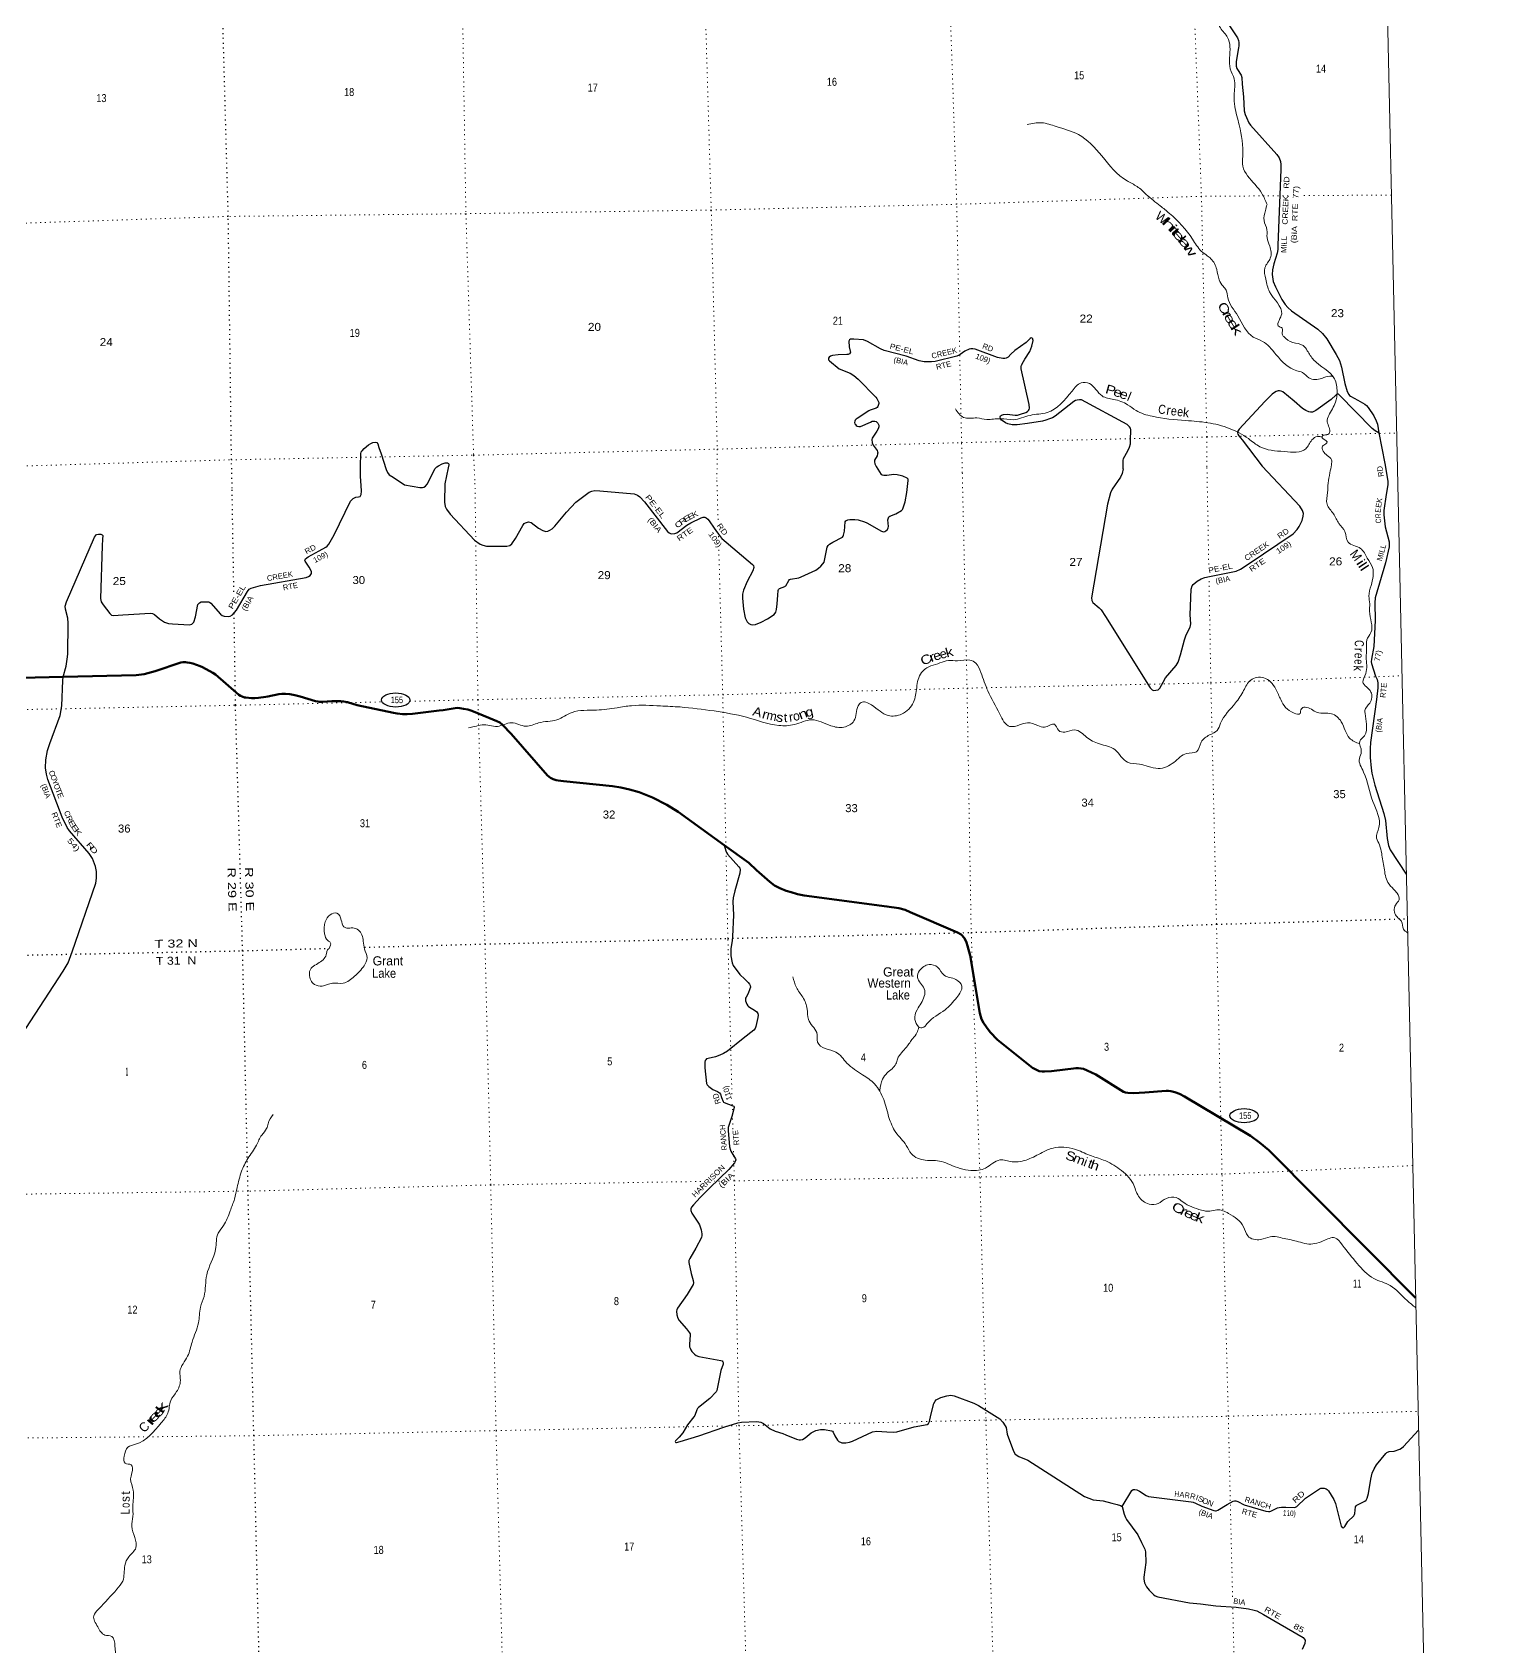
# Model space of a CAD drawing. Header units: feet. Extents: x 244583 to 493183, y 184934 to 372822.
# Drawn here: x 461307 to 493183, y 254993 to 290304 of the extents above; entities that cross this region are included whole.
import ezdxf
from ezdxf.enums import TextEntityAlignment as Align

# ---------------------------------------------------------------- set-up
doc = ezdxf.new("R2010")
doc.units = ezdxf.units.FT
doc.header["$LTSCALE"] = 70
doc.linetypes.add('DOTTED', pattern=[1.5, 0.3, -1.2])
for name, color, linetype, lineweight in [('17', 7, 'Continuous', 25), ('23', 7, 'Continuous', 70), ('29', 7, 'Continuous', 25), ('30', 7, 'Continuous', 25), ('39', 7, 'Continuous', 13), ('4', 7, 'Continuous', 13), ('6', 7, 'DOTTED', 25), ('7', 7, 'DOTTED', 13)]:
    doc.layers.add(name, color=color, linetype=linetype, lineweight=lineweight)
doc.layers.add('41', color=7, linetype='Continuous')

msp = doc.modelspace()

# ---------------------------------------------------------------- linework, layer by layer
at = {"layer": '17'}
for centre in [(469255.47, 275699.46), (487810.27, 266607.23)]:
    msp.add_ellipse(centre, major_axis=(309.24, -1), ratio=0.500121, dxfattribs=at)
at = {"layer": '23'}
for points in [[(461985.36, 276206.39), (463579.49, 276244.3), (463752.76, 276262.28), (463993.52, 276332.24), (464555.61, 276518.89), (464602.08, 276527.43), (464658.03, 276526.48), (464691.23, 276523.63), (464752.76, 276514.67), (464816.42, 276497.06), (464976.57, 276440.88), (465030.76, 276415.45), (465258.63, 276291.64), (465315.28, 276254.12), (465826.8, 275813.53), (465864.42, 275790.07), (465896.66, 275772.98), (465947.88, 275757.8), (465975.56, 275754.23), (466099.62, 275740.72), (466171.76, 275740.4), (466251.37, 275744.51), (466413.47, 275767.98), (466460.02, 275776.78), (466696.18, 275827.08), (466769.38, 275836.45), (466842.23, 275836.57), (466943.33, 275824.15), (467050.88, 275806.2), (467162.46, 275778.53), (467504.03, 275677.06), (467551.64, 275665.75), (467583.89, 275661.95), (467657.84, 275662.29), (467859.59, 275670.81), (468053.32, 275677.12), (468115.95, 275670.49), (468203.33, 275652.18), (468414.8, 275588.21), (469206.28, 275415.94), (469285.35, 275401.93), (469410.06, 275388.15), (469507.28, 275386.75), (469622.77, 275394.89), (470206.96, 275469.42)], [(460548.46, 276309.4), (460587.46, 276279.73), (460623.5, 276256.95), (460667.12, 276237.97), (460703.16, 276224.69), (460777.14, 276205.71), (460872.64, 276188.31), (460932.68, 276184.83), (461064.58, 276184.49), (461985.36, 276206.39)], [(470206.96, 275469.42), (470293.32, 275480.44), (470558.89, 275524.7), (470606.48, 275526.24), (470655.8, 275524.35), (470738.99, 275508.5), (470830.3, 275490.18), (470901.47, 275467.67), (470991.53, 275435.14), (471468.59, 275238.7), (471531.18, 275204.54), (471589.99, 275155.19), (471777.22, 274962.05), (472575.29, 274050.83), (472640.83, 273999.32), (472701.53, 273970.85), (472767.92, 273949.97), (472807.75, 273942.38), (472927.5, 273925.36), (473994.33, 273811.7), (474182.95, 273782.95), (474368.84, 273744.99), (474577.49, 273680.45), (474873.39, 273566.58), (475182.77, 273409.95), (475436.7, 273254.03), (476442.93, 272527.74)], [(476442.93, 272527.74), (476978.45, 272141.2), (477147.71, 271979.37), (477438.32, 271719.25), (477542.24, 271643.91), (477657.54, 271580.73), (477796.41, 271526.24), (477901.85, 271493.26), (478043, 271450.32), (478192.27, 271420.95), (479998.93, 271186.38), (480260.4, 271144.74), (480396.98, 271106.78), (480506.6, 271062.34), (481542.56, 270616.81), (481622.33, 270567.75), (481694.93, 270486.91), (481739.93, 270393.13), (481763.3, 270320.82), (481822.59, 270110.09), (482030.8, 268848.55), (482068.09, 268721.01), (482109.82, 268637.5), (482174.31, 268546.4), (482258.18, 268437.6), (482419.54, 268267.51), (483182.56, 267656.4), (483239.38, 267623.03), (483328.53, 267585.07), (483396.82, 267571.78), (483445.19, 267570.83), (483598.31, 267578.78), (484135.92, 267649.27), (484186.85, 267650.55), (484241.86, 267642.96), (484298.77, 267629.67), (484379.41, 267598.13), (484565.28, 267505.32), (485171.49, 267131.04), (485217.78, 267112.47), (485269, 267104.87), (485390.31, 267099.54), (485642.43, 267113.21), (486104.02, 267151.72), (486155.77, 267153.27), (486206.98, 267147.58), (486294.44, 267125.65), (486400.46, 267086.84), (486510.68, 267029.48), (487949.89, 266164.79), (488151.03, 266021.83), (488348.67, 265854.56), (491562.56, 262622.46)]]:
    msp.add_lwpolyline(points, dxfattribs=at)
at = {"layer": '29'}
for points in [[(487449.66, 290513.62), (487663.24, 290185.18), (487685.27, 290125.92), (487692.39, 290079.55), (487694.78, 290007.03), (487690.99, 289962.55), (487638.15, 289663.38), (487640.13, 289563.57), (487652.01, 289513.63), (487664.68, 289489.01), (487744.21, 289368.35), (487763.69, 289313.89), (487767.28, 289171.76), (487796.45, 288892.83), (487816.22, 288587.5), (487834.98, 288505.45), (487862.16, 288441.81), (487918.15, 288327.12), (487952.91, 288275.16), (488530.62, 287634.29), (488578.76, 287561.47), (488605.08, 287475.26), (488614.4, 287411.67), (488615.42, 287304.49), (488549.28, 285650.55)], [(488549.28, 285650.55), (488545.49, 285555.77), (488536.82, 285471.38), (488460.08, 285242), (488431.43, 285108.74), (488427.84, 285003.73), (488445.69, 284856.69), (488494.87, 284739.87), (488635.79, 284457.22), (488712.03, 284349.15), (488764.11, 284286.02), (488848.34, 284211.86), (489421.99, 283812.34), (489529.27, 283717.72), (489622.62, 283598.25), (489828.46, 283257.54), (489895.22, 283128.02), (489938.14, 282978.7), (490013.59, 282620.5), (490068.18, 282450.89), (490101.96, 282382.58), (490118.59, 282361.18), (490137.35, 282342.03), (490296.42, 282259.66), (490453.64, 282170.95), (490489.29, 282142.42), (490523.85, 282100.6), (490645.33, 281912.62), (490703.15, 281809.52), (490726.32, 281733.64), (490761.31, 281543.4), (490890.98, 280870.72)], [(483015.94, 283154.89), (483122.24, 283321.85), (483149.03, 283377.75), (483170.41, 283440.76), (483194.71, 283561.18), (483191.8, 283587), (483187.05, 283598.88), (483172.79, 283613.15), (483155.02, 283618.49), (483134.77, 283608.4), (483042.75, 283520.99), (482793.66, 283341.44), (482711.01, 283266.84), (482652.39, 283199.41), (482608.69, 283173.62), (482576.35, 283167.31), (482533.58, 283166.12), (482415.03, 283190.7), (481932.39, 283373), (481876.83, 283381.88), (481837.33, 283382.51), (481794.56, 283373), (481701.03, 283329), (481599.71, 283256.49), (481575.95, 283239.84), (481524.65, 283219.76), (481054.49, 283106.88), (480972.38, 283095.99), (480886.83, 283093.61), (480810.79, 283098.37), (480703.88, 283121.87), (480417.53, 283223.04), (479936.34, 283343.29), (479856.05, 283379.41), (479572.15, 283543.03), (479484.85, 283576.32), (479272.93, 283595.58), (479202.08, 283590.58), (479180.69, 283578.69), (479167.44, 283548.56), (479170.48, 283427.91), (479199.77, 283303.92), (479197.32, 283290.98), (479178.31, 283271.95), (479152.17, 283257.69), (479120.53, 283253.56), (478935.52, 283246.72), (478812.37, 283236.29), (478764.84, 283222.02), (478733.43, 283199.18), (478722.07, 283179.22), (478719.69, 283157.82), (478724.45, 283141.17), (478745.56, 283117), (478957.31, 282941.44), (479195.23, 282845.03), (479275.74, 282794.01), (479367.59, 282714.72), (479755.88, 282322.43), (479775.94, 282295.28), (479803.27, 282253.07), (479819.9, 282207.89), (479821.09, 282185.9), (479816.3, 282161.02), (479798.52, 282117.53), (479785.45, 282100.3), (479763.87, 282085.2), (479633.37, 282036.7), (479606.43, 282022.74), (479349.49, 281855.3)], [(485169.56, 280753.48), (485166.47, 280940.45), (485171.93, 280978.9), (485270.21, 281152.5), (485304.29, 281228.17), (485323.3, 281299.5), (485328.75, 281385.43), (485333.23, 281606.88), (485325.68, 281646.67), (485301.92, 281677.58), (485280.53, 281698.98), (485251.8, 281723.47), (484253.95, 282262.83), (484211.21, 282268.47), (484163.69, 282261.34), (484120.92, 282247.07), (484089.72, 282230.37), (483679.14, 281909.78), (483617.15, 281874.95), (483557.74, 281848.79), (483476.95, 281820.26), (483404.09, 281801.98), (483075.32, 281749.13), (482846.68, 281717), (482735.56, 281721.59), (482644.82, 281739.9), (482590.61, 281762.01), (482538.75, 281795.48), (482507.44, 281819.08), (482486.05, 281847.61), (482478.92, 281890.41), (482486.05, 281914.19), (482503.13, 281931.38), (482547.84, 281947.48), (482627.43, 281950.72), (482805.1, 281929.2), (482856.75, 281930.84), (482923.37, 281948.39), (483034.97, 281987.9), (483072.99, 282011.68), (483096.34, 282033.39), (483108.63, 282054.48), (483115.76, 282083.02), (483111.2, 282162.56), (482938.52, 282944.8), (482935.16, 282991.35), (482942.29, 283027.02), (482982.84, 283102.91), (483015.94, 283154.89)], [(490762.34, 281537.79), (490679.39, 281584.82), (490614.05, 281636.14), (489886.96, 282373.72), (489873.84, 282386.15), (489854.83, 282386.15), (489833.44, 282383.77), (489816.61, 282369.87), (489718.37, 282274.74), (489380.39, 282028.48), (489339.18, 282011.64), (489305.91, 281997.38), (489265.51, 281992.62), (489230.14, 282000.41), (489160.96, 282030.66), (489091.28, 282079.29), (488908.1, 282239.5), (488659.57, 282438.46), (488618.86, 282455.29), (488583.53, 282459.86), (488557.4, 282459.86), (488512.25, 282445.6), (488474.23, 282428.95), (488423.26, 282389.82), (488266.3, 282228.77), (487699.93, 281620.4), (487671.05, 281576.51), (487666.3, 281543.22), (487671.05, 281514.69), (487693.52, 281475.35), (487768.21, 281386.76), (488203.36, 280811.76)], [(479349.49, 281855.3), (479326.83, 281840.53), (479307.67, 281817.75), (479297.13, 281795.35), (479293.56, 281768.01), (479299.5, 281741.85), (479310.05, 281723.24), (479328.02, 281704.99), (479350.59, 281690.73), (479386.24, 281680.03), (479402.87, 281680.03), (479421.74, 281683.9), (479636.7, 281780.06), (479676.14, 281795.35), (479692.77, 281797.73), (479710.6, 281798.92), (479734.91, 281796.71), (479762.88, 281788.22), (479775.95, 281779.89), (479799.71, 281752.55), (479819.91, 281710.94), (479822.28, 281696.67), (479823.47, 281677.65), (479806.83, 281627.72), (479780.56, 281582.6), (479678.51, 281427.98), (479670.57, 281394.61), (479676.14, 281328.11), (479697.7, 281276.6), (479783.26, 281156.09), (479794.95, 281130.75), (479797.33, 281104.59), (479794.95, 281083.19), (479784.23, 281037.4), (479730.79, 280945.28), (479725.12, 280907.08), (479733.17, 280864.43), (479761.8, 280809.44), (479872.98, 280631.04)], [(468497.32, 280389.31), (468483.65, 280589.36), (468487.93, 280818.86), (468491.25, 281086.56), (468501.7, 281126.6), (468518.34, 281152.76), (468563.48, 281202.69), (468663.5, 281280.2), (468713.19, 281312.07), (468758.34, 281328.72), (468815, 281338.49), (468841.51, 281328.72), (468862.9, 281300.18), (468886.43, 281219.62), (468936.19, 281082.08), (469045.43, 280740.86), (469074.39, 280674.81), (469114.8, 280623.95), (469196.62, 280571.76), (469448.74, 280409.3)], [(469946.16, 280419.77), (470119.7, 280762.88), (470154.4, 280799.04), (470190.04, 280824.01), (470270.09, 280865.4), (470339.76, 280886.43), (470364.71, 280887.61), (470384.91, 280885.24), (470399.17, 280880.48), (470408.67, 280872.75), (470415.8, 280859.67), (470418.18, 280853.14), (470418.17, 280841.84), (470401.06, 280780.28), (470332, 280427.9)], [(485169.56, 280753.48), (485144.45, 280653.07), (485105.64, 280571.21), (484926.09, 280309.15), (484891.34, 280234.68), (484822.99, 279980.53), (484470.28, 277931.93), (484477.27, 277877.39), (484506.23, 277835.87), (484643.48, 277718.09), (484683.49, 277671.03), (484781.97, 277527.62), (485755.26, 275968.28), (485803.56, 275923.07), (485827.82, 275910.93), (485881.35, 275912.82), (485928.91, 275923.07), (485971.4, 275959.49), (486037.81, 276090.39), (486094.69, 276186.07), (486325.17, 276453.12), (486369.44, 276530.81), (486419.26, 276687.55), (486506.48, 277018.92), (486547.57, 277124.79), (486633.03, 277292.69), (486648.66, 277367.56), (486634.51, 277561.34), (486655.23, 278123.33), (486672.92, 278195.01), (486697.18, 278223.34), (486783.46, 278298.17), (486871.05, 278348.77), (486951.93, 278377.09), (487052.16, 278403.79), (487635.29, 278518.71), (487731.81, 278559.96), (487897.43, 278673.12), (488885.38, 279335.78), (488969.66, 279429.1), (489015.87, 279496.55), (489082.88, 279627.37), (489104.88, 279722.94), (489107.14, 279781.12), (489090.96, 279841.82), (489028.56, 279937.15), (488203.36, 280811.76)], [(490890.98, 280870.72), (490955.06, 280487.72), (490955.04, 280406.26), (490921.64, 280198.08), (490866.08, 279841.82), (490866.75, 279746.33), (490899.43, 279486.6), (490983.35, 279162.06), (490987.39, 279121.59), (490985.62, 279048.44), (490900.69, 278700.98), (490680.09, 277934.04), (490671.35, 277824.82), (490677.91, 277439.22), (490647.21, 276870.93), (490595.17, 276590.7), (490593.09, 276536.1), (490599.01, 276500.14), (490684.54, 276219.5), (490718.44, 276147.66), (490732.65, 276076.83), (490735.31, 275964.26), (490709.3, 275713.17), (490573.94, 274770.67), (490570.91, 274638.41), (490569.49, 274439.33), (490587.09, 274205.46), (490607.62, 274096.93), (490670.63, 273833.91), (490868.9, 273214.74), (490902.48, 273062.41), (490942.82, 272667.21), (490967.18, 272520.22), (491003.47, 272424.33), (491358.64, 271886.8)], [(461985.36, 276206.39), (462046.34, 276441.98), (462067.9, 276595.77), (462084.08, 276705.01), (462092.16, 277382.75), (462080.97, 277491.05), (462031.23, 277685.73), (462027.46, 277752.98), (462052.76, 277843.8), (462664.56, 279258.57), (462714.87, 279316.84), (462752.21, 279327.39), (462803.83, 279324.93), (462833.23, 279311.22), (462848.3, 279296.61), (462842.84, 279220.57), (462833.28, 279070.88), (462796.3, 277922.78), (462811.91, 277850.09), (462855.27, 277778.83), (463001.95, 277591.14), (463042.39, 277558.77), (463085.28, 277548.21), (463284.94, 277559.21), (463893.93, 277596.5), (463936.01, 277591.14), (463976.45, 277566.86), (464087.79, 277474.05), (464202.09, 277400.13), (464287.8, 277372.64), (464370.22, 277365.92), (464746.08, 277342.91), (464797.29, 277356.46), (464837.73, 277405.01), (464874.35, 277515.73), (464928.23, 277789.72), (464963.08, 277825.82), (464999.47, 277844.02), (465046.31, 277849.2), (465161.21, 277848.07), (465185.58, 277839.84), (465214.38, 277819.02), (465424.42, 277575.8), (465462.79, 277548.53), (465504.91, 277532.46), (465590.77, 277527.4), (465638.35, 277536.51), (465682.83, 277564.83), (465770.14, 277663.12), (466011.45, 278073.02), (466050.79, 278123.21), (466097.01, 278145.83), (466299.95, 278201.34), (467294.1, 278381.46), (467344.73, 278400.37), (467381.12, 278424.65), (467413.47, 278469.15), (467413.07, 278507.6), (467360.9, 278607.3), (467273.96, 278734.4), (467267.9, 278756.43), (467284.07, 278788.8), (467342.93, 278833.05), (467583.01, 278960.18), (467728.86, 279039.67), (467757.17, 279063.95), (467792.47, 279106.74), (467908.12, 279309.55), (468264.93, 280049.5), (468323.27, 280103.82), (468380.52, 280137.19), (468440.53, 280146.3), (468476.92, 280154.39), (468497.14, 280194.85), (468505.22, 280267.69), (468497.32, 280389.31)], [(469448.74, 280409.3), (469782.99, 280346.58), (469843.64, 280346.58), (469870.63, 280353.81), (469908.34, 280378.95), (469946.16, 280419.77)], [(470332, 280427.9), (470320.78, 280026.93), (470338.07, 279931.14), (470365.26, 279873.18), (470447.94, 279762.19), (470976.37, 279195.61), (471101.19, 279108.44), (471161.84, 279084.17), (471243.04, 279064.87), (471685.17, 279061.68), (471748.16, 279080.12), (471792.63, 279112.49), (471878.12, 279230.04), (472032.71, 279516.62), (472063.55, 279557.57), (472095.9, 279577.8), (472160.6, 279593.99), (472215.26, 279583.75), (472378.85, 279460.56), (472471.95, 279403.82), (472539.6, 279385.77), (472585.17, 279391.68), (472629.65, 279411.91), (472674.13, 279440.23), (472739.52, 279499.78), (472988.58, 279810.91), (473192.83, 280026.01), (473485.88, 280243.31), (473547.54, 280267.68), (473608.19, 280279.82), (473721.51, 280275.4), (474469.57, 280207.06), (474546.29, 280182.7), (474594.82, 280146.29), (474694.59, 280032.88), (475200.18, 279384.95), (475237.74, 279353.23), (475267.01, 279339.62), (475298.39, 279337.05), (475363.09, 279341.09), (475384.27, 279345.69), (475402.54, 279355.62), (475623.8, 279520.65), (475706.79, 279571.73), (475939.93, 279686.01), (475981.75, 279697.16), (476015.07, 279697.71), (476047.42, 279681.52), (476078.8, 279654.67), (476111.15, 279618.26), (476222.41, 279456.7), (476349.72, 279276.35), (476389.77, 279230.59), (477061.5, 278665.55), (477077.56, 278645.14), (477085.65, 278600.64), (477067.97, 278522.31), (476944.73, 278291.04), (476863.25, 278098.91), (476843.03, 278013.94), (476839.91, 277926.92), (476860.21, 277683.04), (476899.64, 277500.07), (476943.61, 277408.41), (476980.51, 277370.59), (477024.99, 277350.36), (477053.3, 277346.31), (477122.24, 277350.22), (477247.39, 277398.91), (477384.51, 277477.89), (477530.44, 277568.85), (477567.74, 277623.8), (477583, 277682.15), (477595.13, 277803.53), (477611.42, 277991.33)], [(477611.42, 277991.33), (477620.3, 278093.66), (477629.51, 278120.15), (477651.75, 278141.4), (477766.99, 278180.84), (477777.1, 278186.91), (477790.13, 278196.83), (477852.71, 278315.52), (477866.06, 278334.6), (477890.32, 278343.71), (478069.7, 278375.42), (478120.8, 278391.25), (478442.33, 278542.18), (478502.91, 278584.45), (478555.48, 278628.96), (478599.96, 278675.49), (478623.13, 278712.26), (478692.26, 279039.14), (478715.2, 279078.09), (478743.51, 279106.41), (478777.88, 279132.71), (478813.45, 279153.22), (479025.62, 279259.46), (479044.75, 279281.41), (479052.84, 279303.66), (479067.81, 279389.76), (479086.47, 279598.25), (479099.34, 279619.26), (479111.47, 279629.38), (479144.23, 279644.11), (479190.32, 279649.61), (479297.58, 279647.91), (479372.28, 279637.47), (479508.39, 279596.57), (479560.3, 279574.76), (479883.34, 279389.74), (479904, 279383.57), (479930.29, 279380.54), (479952.53, 279385.59), (479978.81, 279396.72), (480009.14, 279427.07), (480025.4, 279463.95), (480033.4, 279494.84), (480020.43, 279637.52), (480031.38, 279687.03), (480043.51, 279705.24), (480063.45, 279719.37), (480193.71, 279775.1), (480316.45, 279846.86), (480336.66, 279867.09), (480347.29, 279883.93), (480395.16, 280036.59), (480438.1, 280241.64), (480465.95, 280502.87), (480462.01, 280527.64), (480443.82, 280549.89), (480349.32, 280594.91), (480314.42, 280606.54), (480225.46, 280624.75), (480148.64, 280628.79), (479999.87, 280608.48), (479932.31, 280608.56), (479897.94, 280616.65), (479872.98, 280631.04)], [(460724.54, 267776.24), (460959.97, 268199.9), (461984.24, 269771.45), (462092.17, 269951.9), (462178.91, 270194.34), (462698.7, 271691.77), (462714.77, 271801.13), (462714.87, 271950.73), (462688.14, 272061.01), (462624.85, 272230.48), (462548.14, 272340.3), (462123.45, 272837.41), (462072.06, 272914.23), (461963.29, 273137.74), (461646.43, 273964.03), (461618.01, 274079.6), (461598.85, 274212.55), (461602.83, 274391.13), (461639.29, 274592.9), (461691.58, 274750.81), (461915.34, 275362.25), (461956.22, 275569.27), (461977.83, 276128.41), (461985.36, 276206.39)], [(476442.93, 272527.74), (476475.07, 272397.84), (476491.25, 272363.44), (476509.22, 272330.28), (476762.22, 272053.78), (476780.36, 272023.56), (476786.43, 271991.19), (476778.82, 271908.78), (476672.28, 271526.44), (476638.84, 271372.13), (476629.89, 271289.09), (476641.03, 270990.45), (476622.66, 270528.49), (476612.07, 270438.36), (476586.27, 270257.4), (476587.09, 270102.39)], [(476587.09, 270102.39), (476616.28, 269953.74), (476638.84, 269895.27), (476784.22, 269693.32), (476889.85, 269592.32)], [(476889.85, 269592.32), (476962.32, 269523.02), (476992.64, 269485.59), (477006.8, 269454.23), (477012.86, 269420.85), (477002.76, 269381.4), (476964.9, 269277.7), (476919.86, 269201.35), (476907.73, 269176.06), (476906.98, 269122.77), (476919.86, 269079.96), (476931.99, 269048.6), (476954.23, 269013.2), (476973.71, 268997.18), (477126.7, 268904.02), (477154.38, 268876.64), (477172.58, 268843.26), (477182.69, 268805.83), (477177.67, 268755.82), (477134.16, 268554.97), (477115.97, 268514.5), (477085.48, 268478.87), (476858.51, 268293.5), (476509.87, 268022.31), (476424.53, 267969.28), (476343.65, 267927.81), (476248.63, 267891.39), (476154.68, 267869.85)], [(476154.68, 267869.85), (476054.54, 267847.9), (476036.76, 267828.84), (476024.21, 267811.48), (476018.15, 267779.11), (476019.57, 267652.7), (476054.54, 267314.81), (476068.23, 267284.3), (476103.06, 267246.03), (476191.09, 267182.32), (476295.13, 267135.77), (476337.67, 267109.2), (476361.85, 267081.14), (476383.82, 267007.33), (476418.46, 266915.25), (476424.52, 266905.13), (476442.27, 266893.66), (476537.69, 266861.69), (476626.7, 266826.23), (476648.94, 266815.1), (476657.03, 266804.99), (476656.1, 266783.83), (476608.92, 266590.79), (476527.64, 266347.77), (476523.59, 266321.47), (476523.31, 266283.7), (476553.92, 265928.99), (476575.05, 265852.77), (476584.25, 265828.84), (476685.26, 265663.63), (476691.4, 265642.71), (476687.36, 265622.48), (476683.32, 265608.32), (476664.51, 265578.29), (476537.88, 265427.72), (476128.84, 265027.8), (475912.34, 264820.47), (475769.93, 264658.08)], [(475769.93, 264658.08), (475722.24, 264603.7), (475708.81, 264571.49), (475708.81, 264537.1), (475734.53, 264474.75), (475881.5, 264260.26), (475898.86, 264222.5), (475937.28, 264109.21), (475953.45, 264026.26), (475953.45, 263987.82), (475943.39, 263944.7), (475822.21, 263711.46), (475686.58, 263485.08), (475668.38, 263438.55), (475666.07, 263396.56), (475716.54, 263159.49), (475761.39, 263000.56), (475765.43, 262954.02), (475759, 262918.18), (475627.48, 262698.82), (475416.56, 262400.74), (475401.51, 262364.29), (475397.46, 262329.89), (475403.53, 262250.99), (475423.75, 262180.18), (475455.57, 262125.01), (475616.12, 261943.18), (475682.53, 261857.5), (475694.66, 261837.27), (475699.24, 261803.85), (475680.37, 261607.48), (475682.54, 261553.03), (475692.64, 261521.67), (475708.82, 261484.24), (475735.58, 261447.27), (475789.69, 261391.18), (475828.11, 261364.88), (475886.76, 261341.95), (476368.71, 261252.89), (476394.21, 261242.48), (476412.4, 261226.3), (476418.47, 261210.12), (476418.51, 261173.33), (476368.45, 261030.72), (476289.08, 260632.52), (476280.99, 260600.15), (476261.31, 260565.56), (476128.45, 260424.93), (475874.61, 260221.83), (475856.42, 260201.6), (475838.04, 260171.35), (475797.79, 260052.9), (475778.07, 260018.39), (475639.71, 259845.31), (475535.65, 259673.08), (475456.56, 259576.2), (475375.2, 259493.4), (475371.19, 259480.36), (475375.24, 259468.23), (475381.3, 259460.13), (475396, 259457.56), (475480.33, 259483.88), (475886.04, 259605), (476431.89, 259794.22), (476735.9, 259889.03), (476821.69, 259900.81), (477144.3, 259919.38), (477194.37, 259914.51), (477243.55, 259903.17), (477272.41, 259892.37), (477302, 259874.87), (477447.83, 259760.79), (477556.74, 259704.93), (477724.14, 259656.54), (477787.89, 259629.64)], [(477787.89, 259629.64), (478021.75, 259530.95), (478082.4, 259514.76), (478110.71, 259514.76), (478155.19, 259526.9), (478207.75, 259559.27), (478345.69, 259667.88), (478401.84, 259700.89), (478446.32, 259721.12), (478543.37, 259745.39), (478637.14, 259741.74), (478784.92, 259717.12), (478810.24, 259706.95), (478826.42, 259682.67), (478859.48, 259605.87), (478915.37, 259512.73), (478947.72, 259480.36), (479001.28, 259457.9), (479016.46, 259452.04), (479097.33, 259452.04), (479182.25, 259464.18), (479249.09, 259486.25), (479683.65, 259694.81), (479780.3, 259705.4), (479996.55, 259690.55), (480132.48, 259682.67), (480212.45, 259695.9), (480598.26, 259800.37), (480877.97, 259851.72), (480908.84, 259876.89), (480929.06, 259917.35), (480959.25, 260057.72), (481025.54, 260313.84), (481054.41, 260366.48), (481078.67, 260390.76), (481180.77, 260444.92), (481309.15, 260483.82), (481398.11, 260491.91), (481470.85, 260480.37), (481899.51, 260317.93), (481999.25, 260271.28), (482465.61, 259980.07), (482536.36, 259906.89), (482586.91, 259826.32), (482607.14, 259787.88), (482627.72, 259638.51), (482765.24, 259268.28), (482805.27, 259203.2), (482884.33, 259150.04), (483079.45, 259072.06), (484321.6, 258278.64), (484513.28, 258206.76), (484727.64, 258183.79), (484920.04, 258130.95), (485037.84, 258104.62)], [(485143.52, 258062.8), (485358.75, 258409.13), (485383.02, 258431.38), (485421.43, 258431.38), (485461.87, 258421.27), (485525.48, 258393.38), (485666.06, 258297.86), (485719.23, 258277), (486652.69, 258164.33), (486700.4, 258151.82), (486745.7, 258133.98), (486889.21, 258067.21), (487150.05, 257970.11), (487184.42, 257962.02), (487202.62, 257965.05), (487236.99, 257978.2), (487440.01, 258105.49), (487574.63, 258173.43), (487600.91, 258181.52), (487632.48, 258182.96), (487673.69, 258171.41), (487815.7, 258092.57), (488286.29, 257955.95), (488347, 257950.2), (488375.25, 257951.9), (488395.47, 257957.97), (488539.44, 258029.69), (488575.4, 258038.9), (488629.99, 258046.99), (488722.82, 258048.36), (488916.8, 258037), (488937.3, 258043.95), (488965.61, 258060.14), (489157.62, 258238.87), (489462.96, 258447.56), (489487.22, 258457.68), (489521.25, 258459.93), (489564.05, 258459.7), (489604.49, 258447.56), (489630.77, 258429.35), (489659.56, 258398.73), (489772.29, 258212.88), (489809.52, 258127.76), (489933.12, 257625.9), (489958.3, 257599.88), (489974.47, 257593.81), (489994.13, 257599.13), (490012.89, 257620.11), (490076.68, 257730.43), (490207.83, 257852.84), (490227.19, 257881.09), (490233.26, 257904.36), (490250.8, 258055.87), (490259.54, 258075.31), (490273.7, 258090.49), (490450.66, 258173.92), (490479.92, 258201.76), (490504.18, 258242.22), (490532.59, 258341.56), (490581.67, 258659.87), (490613.35, 258788.46), (490656.55, 258885.9), (490710.4, 258970.54), (490908.53, 259217.36), (490935.08, 259244.22), (490981.32, 259265.91), (491090.04, 259272.29), (491215.84, 259314.46), (491256.28, 259338.74), (491296.22, 259374.34), (491626.25, 259728.92)], [(485037.84, 258104.62), (485104.88, 258080.02), (485143.52, 258062.8)], [(485143.52, 258062.8), (485184.88, 257893.24), (485214.3, 257818.15), (485241.49, 257775.9), (485487.21, 257439.15), (485568.83, 257269.49), (485641.8, 257128.5), (485654.96, 257071.67), (485658.95, 256837.49), (485617.54, 256510.44), (485617.54, 256470.99), (485632.27, 256388.46), (485678.19, 256301.05), (485737.93, 256229.5), (485831.85, 256135.16), (485868.24, 256106.83), (485926.17, 256080.66), (486618.77, 255950.36), (486857.35, 255927.99), (487191.18, 255883.74), (487637.76, 255856.41), (487904.86, 255818.59), (488031.54, 255790.22), (488088.12, 255776.04), (488231.89, 255699.44), (489104.41, 255197.93), (489143.51, 255136.76), (489139.47, 255059.88), (489084.69, 254932.87)]]:
    msp.add_lwpolyline(points, dxfattribs=at)
at = {"layer": '39'}
for points in [[(476845.89, 307804.05), (476854.48, 307244.51), (476876.21, 306941.73), (476686.15, 306620.12), (476509.53, 306185.54), (476576.31, 306053.1), (476748.99, 305740.03), (476839.61, 305653.42), (476948.56, 305380.91), (477072.47, 305016.77), (477405.42, 304863.38), (477771.19, 304665.94), (478174.26, 304449.84), (478378.55, 304299.97), (478531.61, 304390.65), (478621.67, 304458.46), (478877.83, 304310.15), (479182.07, 303977.5), (479182.07, 303532.41), (479259.24, 303250.82), (479254.7, 303050.98), (479426.21, 302834.11), (479621.97, 302499.17), (479781.86, 302123.38), (479935.88, 302074.81), (479946.62, 301848.66), (480040.93, 301554.88), (480247.09, 301193.8), (480353.77, 300706.22), (480620.52, 300172.16), (480872.73, 299844), (480916.24, 299577.86), (480909.49, 299292.9), (481012.45, 298607.27), (481117.83, 298402.52), (481252.98, 298242.59), (481669.8, 297993.71), (481751.52, 297884.71), (481914.95, 297625.83), (481973.96, 297548.62), (482023.9, 297521.36), (482120.65, 297087.76), (482243.49, 296943.85), (482261.82, 296758.2), (482377.04, 296575.8), (482738.94, 296364.18), (483044.83, 296107.4), (483374.35, 295901.43), (483422.78, 295732.33), (483428.38, 295427.33), (483579.27, 295301.94), (483792.23, 295221.79), (483926.75, 295114.39), (484077.74, 294809.19), (484081.16, 294690.03), (484275.7, 294458.12), (484353.2, 294220.69), (484396.9, 294110.12), (484529.5, 293994.61), (484664.13, 293879.12), (484769.77, 293652.15), (484847.1, 293428.87), (484987.21, 293190.21), (485441.38, 292858.52), (485636.09, 292784.2), (485749.41, 292591.67), (485800.66, 292353.92), (485796.29, 292210.41), (485973.16, 291935.85), (486039.52, 291787.18), (486117.83, 291652.8), (486397.02, 291434.08), (486601.21, 291412.4), (486630.78, 291301.66), (486596.48, 290955.74), (486743.05, 290854.55), (487010.47, 290779.12), (487161.12, 290673.94), (487293.58, 290398.82), (487451.5, 290190.69), (487502.28, 289993.33), (487510.07, 289502.48), (487595.43, 289283.33), (487593.59, 288923.68), (487608.58, 288679.41), (487704.15, 288278.56), (487780.91, 287588.56), (487781.38, 287376.43), (487888.85, 287165.64), (488200.3, 286779.63), (488312.17, 286538.6)], [(483066.17, 288287.32), (483380.57, 288325.13), (483700.55, 288244.3), (484187.23, 288066.58), (484699.52, 287600.26), (485251.12, 287053.63), (485470.63, 286931.13), (485672.56, 286757.9), (485976.36, 286507.16), (486178.17, 286344.03), (486685.57, 285778.66), (486874.39, 285518.39), (487004.81, 285416.99), (487084.33, 285351.32), (487212.25, 285118.57), (487267.42, 284890.96), (487351.86, 284750.6), (487417.53, 284660.51), (487453.79, 284495.29), (487674.44, 284104.1), (488011.06, 283637.59), (488216.11, 283543.2), (488364.89, 283425.87), (488514.33, 283251.98), (488962.65, 282902.04), (489090.32, 282863.24), (489226.98, 282745.76), (489509.79, 282735.18), (489682.87, 282783.83), (489756, 282775.89)], [(488312.17, 286538.6), (488279.41, 286404.84), (488247.68, 286184.22), (488310.62, 285982.98), (488312.61, 285813.29), (488373.34, 285628.18), (488384.5, 285365.67), (488265.84, 285154.06), (488284.93, 284903.77), (488366.89, 284630.04), (488633.05, 284146.48), (488576.18, 284002.32), (488555.4, 283880.83), (488644.85, 283829.43), (488642.26, 283706.15), (488679.28, 283648.03), (488874.61, 283521.19), (489101.58, 283451.31), (489193.76, 283339.33), (489331.37, 283141.05), (489788.54, 282726.57), (489844.44, 282436.34), (489810.74, 282211.65), (489662.69, 281922.9), (489629.96, 281787.12), (489679.24, 281545.3), (489617.18, 281500.07), (489524.55, 281478.7), (489518.99, 281436.2), (489625.02, 281348.64), (489599.34, 281299.83), (489525.19, 281252.42), (489540.58, 281145.54), (489628.58, 281045.63), (489722.51, 280955.89), (489721.21, 280843.79)], [(481495.45, 282070.57), (481675.37, 281880.9), (481966.27, 281868.4), (482182.7, 281836.78), (482483.37, 281852.68), (482760.26, 281829.91), (483130.66, 281925.49), (483501.47, 281986.73), (484047.19, 282456.27), (484249.03, 282634.58), (484426.85, 282622.68), (484704.67, 282349.39), (484957.93, 282275.8), (485264.2, 282158.44), (485447.4, 282033.46), (485800.24, 281904.56), (486538.32, 281812.84), (487015.41, 281764.29), (487487.33, 281640.93), (487903.9, 281415.86), (488156.35, 281239.22), (488690.66, 281132.81), (489160.39, 281195.3), (489293.42, 281386.89), (489413.65, 281465.18), (489516.03, 281452.94)], [(489721.21, 280843.79), (489688.3, 280669.52), (489648.91, 280440.53), (489637.26, 280236.35), (489624.76, 279979.66), (489764.73, 279772.62), (489884.6, 279561.11), (490015.87, 279382.15), (490085.64, 279151.42), (490357.41, 279015.79), (490505.56, 278804.88), (490619.23, 278599.3), (490587.59, 278202.89), (490540.12, 277973.73), (490560.12, 277800.5), (490553.55, 277640.85), (490586.09, 277175.12), (490494.69, 277013.68), (490491.12, 276809.68), (490482.71, 276641.91), (490470.6, 276276.2), (490409.99, 276093.2), (490586.59, 275874.81), (490557.57, 275633.92), (490454.09, 275470.22), (490457.58, 275403.66), (490486.91, 275174.1), (490442.09, 274916.72), (490341.67, 274797.5), (490375, 274570.04), (490331.85, 274419.72), (490423.25, 274124.83), (490625.44, 273480.94), (490761.33, 272910.37), (490707.85, 272679.06), (490773.82, 272529.02), (490820.35, 272344.23), (490873.91, 272024.32), (490957.72, 271707.06), (491082.17, 271562.28), (491156.85, 271475.01), (491200.42, 271332.57), (491120.15, 271215.79), (491139.56, 270977.94), (491216.04, 270900.8), (491255.45, 270855.19), (491297.49, 270690.51), (491386.79, 270610.13)], [(490340.82, 274740.63), (490117.88, 274865.49), (489936.13, 275225.11), (489722.09, 275400.31), (489412.34, 275426.1), (489145.06, 275541.63), (489062.96, 275507.6), (489034.99, 275402.01), (488905.45, 275411.4), (488611.93, 275708.1), (488505.75, 275940.09), (488239.61, 276186.88), (487955.84, 276134.47), (487801.19, 275909.12), (487621.35, 275634.77), (487297.72, 275191.84), (487222.39, 275034.78), (487054.87, 274934.34), (486874.41, 274779.11), (486771.96, 274568.99), (486554.58, 274530.09), (486273.94, 274336.41), (485933.38, 274202.04), (485714.16, 274245.89), (485523.05, 274298.41), (485261.5, 274337.33), (484982.57, 274614.14), (484646.35, 274740.33), (484364.21, 274887.86), (484242.67, 274992.31), (484106.05, 275047.99), (483892.97, 274997.07), (483752.67, 275036.53), (483660.84, 275167.86), (483448.04, 275104.83), (483299.69, 275142.09), (483072.09, 275199.9), (482901.34, 275153.91), (482683.77, 275123.08), (482467.68, 275391.12), (482207.89, 275898.52), (482053.48, 276301.11), (481943.85, 276506.78), (481810.99, 276574.65), (481542.67, 276554.88), (481344.41, 276564.84), (481159.7, 276510.48), (480963.1, 276445.77), (480754.14, 276300.04), (480650.33, 275968.74), (480582.57, 275652.33), (480321.62, 275390.41), (480029.33, 275358.02), (479660.39, 275592.56), (479432.92, 275644.31), (479373.84, 275574.41), (479278.16, 275241.27), (479058.83, 275107.43), (478771.21, 275137.73), (478356.13, 275266.3), (477978.5, 275163.46), (477633.37, 275144.09), (476928.24, 275321.08), (476217.9, 275459.59), (475474.34, 275546.93), (475047.44, 275570.26), (474410.78, 275575.05), (474096.49, 275532.09), (473645.03, 275478.18), (473112.68, 275426.6), (472778.72, 275268.14), (472382.15, 275199.23), (472102.87, 275126.73), (471788.01, 275200.87), (471478.51, 275123.69), (471144.34, 275157.05), (470977.5, 275117.2), (470850.74, 275092.32)], [(467797.15, 270262.97), (467824.5, 270396.81), (467771.04, 270438.08), (467701.13, 270584.01), (467715.43, 270850.84), (467819.17, 271002.43), (467969.9, 271039.93), (468064.23, 270886.44), (468122.03, 270740.26), (468183.34, 270709.24), (468316.56, 270716.08), (468440.89, 270668.22), (468547.24, 270428.16), (468573.39, 270251.02), (468628.09, 270062.38), (468563.26, 269887.37), (468356.18, 269656.87), (468106.91, 269506.25), (467870.5, 269505.32), (467647.55, 269444.1), (467477.03, 269478.87), (467367.09, 269698.67), (467375.4, 269779.61), (467583.69, 269955.61), (467744.85, 270160.91), (467765.37, 270238.07), (467797.15, 270262.97)], [(480693.51, 268541.28), (480608.92, 268711.12), (480658.72, 268926.2), (480815.89, 269220.26), (480816.27, 269385.83), (480732.8, 269505.23), (480665.17, 269639.09), (480714.56, 269781.46), (480919.83, 269910.97), (481107, 269854.33), (481252.32, 269679.7), (481506.99, 269586.12), (481637.54, 269439.45), (481527.77, 269194.84), (481271.09, 268922.92), (480875.66, 268619.81), (480782.61, 268533.05), (480693.51, 268541.28)], [(477943.05, 269644.44), (478018.88, 269413.83), (478159.04, 269198.71), (478255.7, 268940.28), (478280.9, 268714.67), (478369.04, 268567.11), (478463.06, 268427.74), (478481.89, 268216.13), (478650.73, 268074.3), (478884.8, 267998.46), (479124.55, 267757.17), (479465.61, 267503.87), (479726.69, 267303.41), (479928.32, 266958.34), (480044, 266571.08), (480192.71, 266243.07), (480421.29, 265959.15), (480534.51, 265773.75), (480838.73, 265632.75), (481194.94, 265607.93), (481376.36, 265537.04), (481837.85, 265411.46), (482156.01, 265462.57), (482471.34, 265640.83), (482736.93, 265602), (483083.4, 265651.68), (483393.31, 265801.56), (483631.61, 265899.45), (484105.02, 265875.08), (484433.29, 265742.66), (484738.73, 265638.03), (485088.68, 265439.44), (485382.64, 265122.56), (485503.98, 264844.45), (485732.03, 264675.6), (485931.82, 264687.88), (486113.25, 264798.71), (486327.04, 264817.34), (486472.64, 264721.46), (486878.75, 264542.23), (487061.16, 264517.79), (487216.06, 264549.32), (487470.42, 264469.86), (487798.18, 264177.93), (487891.53, 263977.98), (488172.19, 263897.05), (488382.97, 263960.04), (488684.91, 263921.97), (488999.69, 263851.86), (489182.63, 263803.21), (489540.87, 263869.3), (489798.07, 263935.28), (489959.06, 263783.19), (490283.27, 263378.11), (490648.29, 263046.57), (491007.35, 262892.59), (491374.26, 262567.15), (491567.25, 262404.76)], [(479841.5, 267160.07), (479904.18, 267410.12), (480002.31, 267541.41), (480195.96, 267739.32), (480231.97, 267847.09), (480428.24, 268109.66), (480565.52, 268298.31), (480655.79, 268419.34), (480693.51, 268541.28)], [(466572.08, 266633.07), (466463.39, 266430.89), (466431.38, 266325.22), (466325.39, 266183.67), (466213.02, 265965.26), (466021.51, 265670.48), (465886.24, 265391.01), (465788.98, 265037.64), (465729.93, 264784.01), (465634.61, 264525.57), (465490.18, 264203.52), (465374.58, 264039.55), (465315.79, 263682.95), (465121.97, 263127.65), (465063.75, 262653.95), (464986.12, 262418.1), (464941.15, 262075.92), (464800.88, 261657.04), (464704.66, 261348.1), (464536.31, 261011.41), (464546.7, 260815.77), (464463.19, 260571.72), (464336.19, 260375.21), (464271.57, 260099.25), (464126.66, 259890.26), (463567.21, 259420.15), (463394.84, 259355.95), (463318.38, 259158.49), (463337.89, 259007.46), (463470.07, 258969.86), (463486.03, 258796.55), (463458.69, 258662.71), (463516.7, 258415.58), (463504.27, 258063.99), (463509.23, 257839.97), (463481.6, 257627.38), (463547.7, 257380.42), (463572.85, 257156.83), (463417.57, 256959.72), (463330.88, 256768.1), (463285.83, 256429.96), (463158.47, 256249.6), (462755.8, 255817.12), (462650.04, 255665.48), (462738.12, 255429.07), (462895.74, 255246.63), (463043.86, 255219.45), (463115.38, 255000.87), (463105.35, 254724.04), (462872.18, 254394.06), (462804.06, 254093.8), (462645.85, 253755.29), (462514.87, 253282.08), (462471.01, 252798.59), (462532.26, 252587.87), (462684.79, 252270.04), (462734, 251964.16), (462746.27, 251683.76), (462708.36, 251479.03), (462664.41, 251365.04)]]:
    msp.add_spline(points, degree=3, dxfattribs=at)
at = {"layer": '4'}
msp.add_lwpolyline([(244583.23, 368785.28), (275154.65, 369142.74), (305725.57, 369542.24), (336295.9, 369983.81), (366865.59, 370467.41), (397437.89, 370993.07), (428002.83, 371560.78), (458570.27, 372170.54), (489136.84, 372822.34), (493183.04, 189004.41), (462363.63, 188347.22), (431543.33, 187732.43), (400722.22, 187160.02), (369900.35, 186630.01), (339077.78, 186142.4), (308254.57, 185697.19), (277430.77, 185294.38), (246606.45, 184933.96)], close=True, dxfattribs=at)
msp.add_lwpolyline([(244583.23, 368785.28), (275154.65, 369142.74), (305725.57, 369542.24), (336295.9, 369983.81), (366865.59, 370467.41), (397437.89, 370993.07), (428002.83, 371560.78), (458570.27, 372170.54), (489136.84, 372822.34), (493183.04, 189004.41), (462363.63, 188347.22), (431543.33, 187732.43), (400722.22, 187160.02), (369900.35, 186630.01), (339077.78, 186142.4), (308254.57, 185697.19), (277430.77, 185294.38), (246606.45, 184933.96)], close=True, dxfattribs=at)
at = {"layer": '6'}
msp.add_line((465715.94, 278068.18), (465678.04, 280330.28), dxfattribs=at)
for points in [[(465678.04, 280330.28), (465664.18, 280953.94), (465593.57, 286276.72), (465446.56, 291572.28), (465288.65, 296936.4), (465146.93, 302296.67)], [(466563.41, 240228.74), (466570.08, 243719.97), (466412.9, 248994.66), (466278.33, 254251.66), (466153.7, 259607.8), (466027.18, 264957.85), (465906.75, 270215.14), (465751.51, 275584.77), (465722.15, 277634.76)], [(468571.41, 270291.38), (471208.04, 270362.96), (476520, 270484.76), (481841.89, 270614.84), (487207.14, 270794.29), (491380, 270916.47)], [(460676.35, 270111.4), (465906.75, 270215.14), (467794.51, 270269.15)]]:
    msp.add_lwpolyline(points, dxfattribs=at)
at = {"layer": '7'}
for p, q in [((491031.58, 286744.65), (489060.5, 286731.3)), ((487037.85, 278662.4), (486998.17, 280785.42)), ((476305.2, 279641.17), (476280.66, 280554.08)), ((476315.41, 279261.4), (476312.79, 279358.89)), ((476630.6, 266312.9), (476613.46, 266937.22)), ((476338.4, 265176.14), (476229.07, 265174.34))]:
    msp.add_line(p, q, dxfattribs=at)
for points in [[(475288.97, 326518.04), (475308.22, 323709.24), (475406.64, 318425.19), (475499.15, 313128.94), (475571.91, 307794.06), (475648.5, 302477.42), (475772.24, 297100.75), (476000.79, 291739.55), (476156.21, 286415.81), (476288.31, 281186.74), (476280.66, 280554.08)], [(481648.19, 280669.29), (481631.37, 281328.78), (481525.71, 286542.02), (481347.89, 291881.64), (481178.39, 297201.16), (481028.4, 302577.5), (480957.66, 307912.4), (480826.65, 313220.28), (480697.85, 318512.03), (480566.66, 323836.07), (480572.43, 326631.45)], [(486336.58, 304368.63), (486355.88, 302670.85), (486536.29, 297282.78), (486672.4, 292055.78), (486878.49, 286716.52), (486994.84, 281452.9), (486998.17, 280785.42)], [(470367.6, 302372.52), (470515.04, 297040.6), (470703.62, 291644.55), (470790.21, 286336.11), (470959.26, 281054.97), (470988.71, 280441.75)], [(488774.57, 286729.36), (486880.51, 286716.54), (481525.71, 286542.02), (476156.21, 286415.81), (470790.21, 286336.11), (465593.57, 286276.72), (460354.1, 286104.42)], [(460455.82, 280797.85), (465655.18, 280953.94), (470959.26, 281054.97), (476288.31, 281186.74), (481631.37, 281328.78), (486994.84, 281452.9), (491146.2, 281537.9)], [(470988.71, 280441.75), (471053.37, 275706.36), (471208.04, 270362.96), (471334.79, 265093.69), (471449.73, 259719.17), (471595.37, 254417.98), (471739.81, 249080.43), (471910.27, 243753.52), (471920.1, 240159.7)], [(481648.19, 280669.29), (481751.86, 275959.6), (481841.89, 270614.84), (482035.24, 265258.12), (482162.89, 259948.48), (482319.18, 254714.15), (482413.52, 249357.37), (482505.88, 243998.53), (482621.63, 238678.55), (482627.87, 236333.45)], [(476609.56, 267079.27), (476520, 270484.76), (476408.07, 275814.92), (476320.5, 279072.27)], [(487559.06, 256083.84), (487465.56, 260033.74), (487328.13, 265329.04), (487207.14, 270794.29), (487084.21, 276073.74), (487042.2, 278429.44)], [(469566.2, 275672.25), (471053.37, 275706.36), (476408.07, 275814.92), (481751.86, 275959.6), (487080.17, 276073.66), (491263.07, 276228.37)], [(460565.6, 275478.55), (465751.51, 275584.77), (468948.79, 275658.09)], [(477293.12, 240532.78), (477183.46, 243892.67), (477054.87, 249244.69), (476918.39, 254588.47), (476762.05, 259824.82), (476661.66, 265181.47), (476641.54, 265914.12)], [(491498.88, 265515.57), (487328.13, 265329.04), (482033, 265268.17), (476661.66, 265181.47), (476617.89, 265180.75)], [(475930.72, 265169.43), (471334.79, 265093.69), (466027.18, 264957.85), (460784.16, 264886.87)], [(460894.18, 259555.28), (466153.7, 259607.8), (471449.73, 259719.17), (476762.05, 259824.82), (482162.89, 259948.48), (487465.56, 260033.74), (491617.16, 260142)], [(487973.72, 234839.47), (487878.93, 238805.25), (487791.86, 244107.67), (487707.31, 249478.79), (487590.25, 254766.44), (487563.43, 255899.45)]]:
    msp.add_lwpolyline(points, dxfattribs=at)

# ---------------------------------------------------------------- texts
at = {"layer": '17', "width": 0.8}
for p in [(469281.52, 275631.15), (487836.32, 266538.92)]:
    msp.add_text('155', height=140, dxfattribs=at).set_placement(p, align=Align.CENTER)
at = {"layer": '30'}
for s, rotation, width, p in [('CREEK   RD', 87.71, 1.15, (488781.95, 286622.37)), ('(BIA  RTE  77)', 87.71, 1.2, (488982.04, 286315.49)), ('PE-EL', 345.969, 1.15, (480309.41, 283321)), ('RTE', 13.501, 1.05, (481252.32, 282962.02)), ('PE-EL', 307.965, 1.3, (474890.16, 279896.03)), ('K', 79.086, 0.85, (490827.65, 280056.05)), ('(BIA', 307.965, 1.2, (474877.44, 279493.6)), ('R', 35.718, 1.4, (475567, 279565.13)), ('E', 31.612, 1.4, (475655.25, 279621.1)), ('E', 29.113, 1.3, (475740.31, 279666.43)), ('K', 26.113, 1.2, (475826.48, 279708.08)), ('R', 87.827, 0.7, (490800.09, 279726.96)), ('E', 86.086, 0.75, (490803.84, 279843.41)), ('E', 81.086, 0.85, (490812.83, 279951.33)), ('C', 35.718, 1.4, (475475.98, 279496.46)), ('RTE', 34.718, 1.2, (475614.51, 279277.78)), ('109)', 305.218, 1.15, (476193.53, 279175.18)), ('RD', 305.218, 1.2, (476349.3, 279398.33)), ('RD', 33.851, 1.15, (488697.35, 279293.94)), ('C', 92.827, 0.7, (490807.96, 279619.06)), ('RD', 27.903, 1.1, (467416.06, 278944.54)), ('CREEK', 33.851, 1.1, (488118.85, 278905.92)), ('109)', 33.851, 1.1, (488708.96, 278988.67)), ('109)', 27.903, 1.05, (467638.42, 278772.17)), ('PE-EL', 11.149, 1.15, (487303.81, 278524.73)), ('RTE', 33.851, 1.2, (488132.55, 278603.63)), ('PE-EL', 59.514, 1.25, (465835.79, 277923.64)), ('(BIA', 59.514, 1.1, (466061.87, 277784.14)), ('77)', 79.48, 1.05, (490798.21, 276656.52)), ('O', 285.816, 0.9, (461718.89, 273983.57)), ('Y', 290.98, 1.15, (461759.98, 273879.72)), ('T', 290.98, 1.3, (461828.27, 273687.82)), ('E', 290.98, 1.15, (461865.69, 273587.78)), ('RTE', 290.98, 1.1, (461787.84, 273055.77)), ('R', 295.95, 1.15, (462068.31, 273079.79)), ('E', 297.95, 1.3, (462123.1, 272972.63)), ('E', 303.781, 1.45, (462190.06, 272865.69)), ('54)', 310.508, 1.4, (462165.32, 272495.89)), ('K', 306.508, 1.45, (462260.49, 272773.97)), ('R', 310.508, 1.5, (462532.96, 272465.84)), ('D', 310.508, 1.5, (462607.27, 272378.87)), ('110)', 106.576, 0.8, (476563.34, 267119.6)), ('RANCH', 94.932, 0.95, (476480.92, 266135.91)), ('HARRISON', 44.354, 1.1, (476133.99, 265136.32)), ('(BIA', 44.354, 1.25, (476528.28, 265152.61)), ('H', 353.118, 0.7, (486333.17, 258273.41)), ('A', 353.118, 0.85, (486446.27, 258259.75)), ('R', 353.118, 0.75, (486561.7, 258245.82)), ('R', 346.307, 0.9, (486677.43, 258224.46)), ('S', 334.004, 1.25, (486841.68, 258166.3)), ('N', 336.534, 1.1, (487052.93, 258076.92)), ('RD', 42.949, 1.3, (489042.18, 258227.05)), ('RTE', 343.811, 1.05, (487913.2, 257858.47)), ('110)', 356.648, 0.7, (488797.8, 257853.64)), ('RTE', 330.11, 1.2, (488408.06, 255679.62)), ('85', 330.11, 1.35, (488981.42, 255349.37))]:
    msp.add_text(s, height=120, rotation=rotation, dxfattribs=dict(at, width=width)).set_placement(p, align=Align.CENTER)
for s, rotation, p in [('MILL', 87.71, (488742.6, 285661.43)), ('(BIA', 345.969, (480292.5, 283053.62)), ('CREEK', 13.501, (481266.16, 283230.64)), ('109)', 339.308, (482078.92, 283114.55)), ('RD', 339.308, (482185.85, 283352.09)), ('CREEK', 10.269, (466731.75, 278349.94)), ('RTE', 10.269, (466962.68, 278126.29)), ('(BIA', 11.149, (487357.97, 278270.4)), ('RTE', 84.086, (490918.98, 275906.97)), ('(BIA', 81.827, (490823.19, 275141.29)), ('C', 287.201, (461684.62, 274081.27)), ('(BIA', 290.98, (461549.08, 273687.25)), ('O', 290.98, (461792.02, 273779.93)), ('C', 290.98, (462017.52, 273195.47)), ('RD', 106.576, (476332.85, 266994.17)), ('RTE', 94.932, (476755.88, 266131.87)), ('I', 339.505, (486763.72, 258200.27)), ('O', 337.534, (486941.84, 258119.62)), ('RANCH', 343.311, (488096.06, 258078.67)), ('(BIA', 339.582, (486956.14, 257838.42)), ('BIA', 351.941, (487700.13, 255918.28))]:
    msp.add_text(s, height=120, rotation=rotation, dxfattribs=at).set_placement(p, align=Align.CENTER)
for s, rotation, width, p in [('RD', 99.498, 0.9, (490869.3, 280591.45)), ('MILL', 74.453, 1.05, (490822.73, 278728.89))]:
    msp.add_text(s, height=120, rotation=rotation, dxfattribs=dict(at, width=width)).set_placement(p)
at = {"layer": '41'}
for s, rotation, p in [('W', 320.968, (485946.34, 286171.59)), ('l', 337.819, (485263.18, 282245.25)), ('r', 352.441, (486145.94, 281940.75)), ('k', 353.392, (486530.46, 281889.91)), ('M', 306.629, (490177.33, 278805.48)), ('r', 267.139, (490227.87, 276800.94)), ('m', 347.4, (477460.55, 275257.25)), ('t', 2.752, (477785.48, 275215.06)), ('r', 7.645, (477914.75, 275228.6)), ('o', 12.116, (478037.05, 275254.11)), ('i', 339.993, (484312.65, 265502.82)), ('C', 45.073, (463822.16, 259728.78)), ('t', 89.898, (463444.09, 258354.88))]:
    msp.add_text(s, height=200, rotation=rotation, dxfattribs=at).set_placement(p, align=Align.CENTER)
for s, rotation, width, p in [('h', 314.515, 2.1, (486099.56, 286031.27)), ('i', 314.515, 1.9, (486187.78, 285944.1)), ('t', 310.46, 1.8, (486236.65, 285882.52)), ('e', 310.46, 1.85, (486306.15, 285801.03)), ('l', 309.123, 1.55, (486374.86, 285716.73)), ('a', 309.123, 1.9, (486446.41, 285633.3)), ('w', 305.756, 1.65, (486546.28, 285496.32)), ('C', 297.903, 1.3, (487280.65, 284228.7)), ('r', 297.903, 1.6, (487355.93, 284104.19)), ('e', 300.937, 1.5, (487412.83, 283996.68)), ('e', 302.452, 1.55, (487491.09, 283870.61)), ('k', 302.452, 1.75, (487563.77, 283747.24)), ('P', 343.875, 1.25, (484867.36, 282385.63)), ('e', 340.25, 1.2, (485016.19, 282337.89)), ('e', 340.25, 1.2, (485149.77, 282290.92)), ('C', 352.441, 0.85, (486002.9, 281958.37)), ('e', 353.392, 0.85, (486264.53, 281925.27)), ('e', 353.392, 0.85, (486402.74, 281907.77)), ('i', 303.56, 1.4, (490278.11, 278659.35)), ('l', 303.341, 1.35, (490318.5, 278597.97)), ('l', 303.341, 1.35, (490361.77, 278532.19)), ('k', 15.321, 1.25, (481388.88, 276650.35)), ('C', 267.957, 0.75, (490231.23, 276940.45)), ('C', 26.661, 1.25, (480897.92, 276498.1)), ('r', 21.702, 1.4, (481021.81, 276547.27)), ('e', 17.736, 1.15, (481124.7, 276580.04)), ('e', 15.122, 1.05, (481254.45, 276614.87)), ('e', 269.075, 0.75, (490222.85, 276536.08)), ('e', 267.121, 0.8, (490228.16, 276674.19)), ('k', 268.843, 0.9, (490206.57, 276396.46)), ('A', 345.114, 1.1, (477141.43, 275342.29)), ('r', 344.781, 1.2, (477304.6, 275293.08)), ('n', 20.408, 1.3, (478194.56, 275302.74)), ('g', 13.602, 1.15, (478323.69, 275342.42)), ('s', 347.4, 1.2, (477635.82, 275224.28)), ('S', 343.312, 1.2, (483988.3, 265628.21)), ('m', 338.07, 1.15, (484168.82, 265560.18)), ('t', 339.241, 1.1, (484413.77, 265468.17)), ('h', 341.241, 1.25, (484517.72, 265428.1)), ('C', 329.573, 1.35, (486316.55, 264501.11)), ('r', 333.977, 1.5, (486448.34, 264432.86)), ('e', 333.977, 1.35, (486563.98, 264381.13)), ('e', 336.719, 1.3, (486689.95, 264326.55)), ('k', 341.216, 1.35, (486815.07, 264278.09)), ('e', 47.614, 1.95, (464146.61, 260070.32)), ('k', 55.165, 1.85, (464220.11, 260172.68)), ('r', 50.049, 2.05, (463967.79, 259878.8)), ('e', 47.159, 1.95, (464043.29, 259966.15)), ('o', 88.053, 0.75, (463437.43, 258082.57)), ('s', 88.053, 0.95, (463437.54, 258220.33)), ('L', 91.289, 0.8, (463436.78, 257948.28))]:
    msp.add_text(s, height=200, rotation=rotation, dxfattribs=dict(at, width=width)).set_placement(p, align=Align.CENTER)
for s, width, p in [('Lake', 0.9, (468741.67, 269624.27)), ('Western', 0.95, (479573.7, 269409.86)), ('Lake', 0.9, (479979.02, 269148.84))]:
    msp.add_text(s, height=200, dxfattribs=dict(at, width=width)).set_placement(p)
for s, p in [('Grant', (468751, 269894.6)), ('Great', (479913.8, 269652.23))]:
    msp.add_text(s, height=200, dxfattribs=at).set_placement(p)
at = {"layer": '6'}
for s, rotation, width, p in [('R 29 E', 271.656, 1.35, (465575.47, 272032.77)), ('R 30 E', 271.656, 1.35, (465957.27, 272042.1)), ('T 32 N', 1.136, 1.35, (463982.59, 270277)), ('T 31  N', 1.136, 1.15, (464013.67, 269903))]:
    msp.add_text(s, height=175, rotation=rotation, dxfattribs=dict(at, width=width)).set_placement(p)
at = {"layer": '7'}
for s, width, p in [('14', 0.85, (489382.66, 289423.64)), ('16', 0.85, (478685.6, 289134.15)), ('15', 0.85, (484093.44, 289276.68)), ('13', 0.85, (462708.21, 288777.76)), ('18', 0.85, (468126.91, 288909.91)), ('17', 0.85, (473454.26, 289007.4)), ('20', 1.1, (473458.91, 283773.31)), ('21', 0.85, (478815.93, 283908.24)), ('22', 1.1, (484213.7, 283955.26)), ('23', 1.1, (489709.85, 284073.39)), ('24', 1.1, (462781.64, 283440.83)), ('19', 0.85, (468249.82, 283642.75)), ('28', 1.1, (478933.83, 278495.81)), ('27', 1.1, (483990.43, 278632)), ('26', 1.1, (489670.49, 278643.96)), ('25', 1.1, (463066.71, 278214.02)), ('30', 1.05, (468311.22, 278236.11)), ('29', 1.1, (473672.2, 278344.01)), ('35', 1.05, (489760.76, 273553.05)), ('33', 1.05, (479087.03, 273246.66)), ('34', 1.05, (484252.68, 273368.21)), ('36', 1.05, (463182.07, 272800.88)), ('31', 0.85, (468472.79, 272917.07)), ('32', 1.05, (473785.53, 273107.42)), ('3', 0.85, (484747.25, 268027.4)), ('2', 0.85, (489885.74, 268007.69)), ('6', 0.85, (468516.2, 267631.01)), ('5', 0.85, (473881.5, 267708.58)), ('4', 0.85, (479428.83, 267795.87)), ('1', 0.4, (463344.6, 267484.04)), ('10', 0.85, (484727.74, 262756.51)), ('11', 0.65, (490191.91, 262849.2)), ('12', 0.85, (463386.74, 262277.46)), ('7', 0.85, (468709.16, 262383.32)), ('8', 0.85, (474027.56, 262464.28)), ('9', 0.85, (479449.13, 262527.55)), ('15', 0.85, (484913.18, 257300.69)), ('14', 0.85, (490208.62, 257256.57)), ('18', 0.85, (468771.23, 257023.84)), ('17', 0.85, (474252.34, 257096.88)), ('16', 0.85, (479428.73, 257211.61)), ('13', 0.85, (463699.61, 256816.24))]:
    msp.add_text(s, height=175, dxfattribs=dict(at, width=width)).set_placement(p)

doc.saveas('drawing.dxf')
